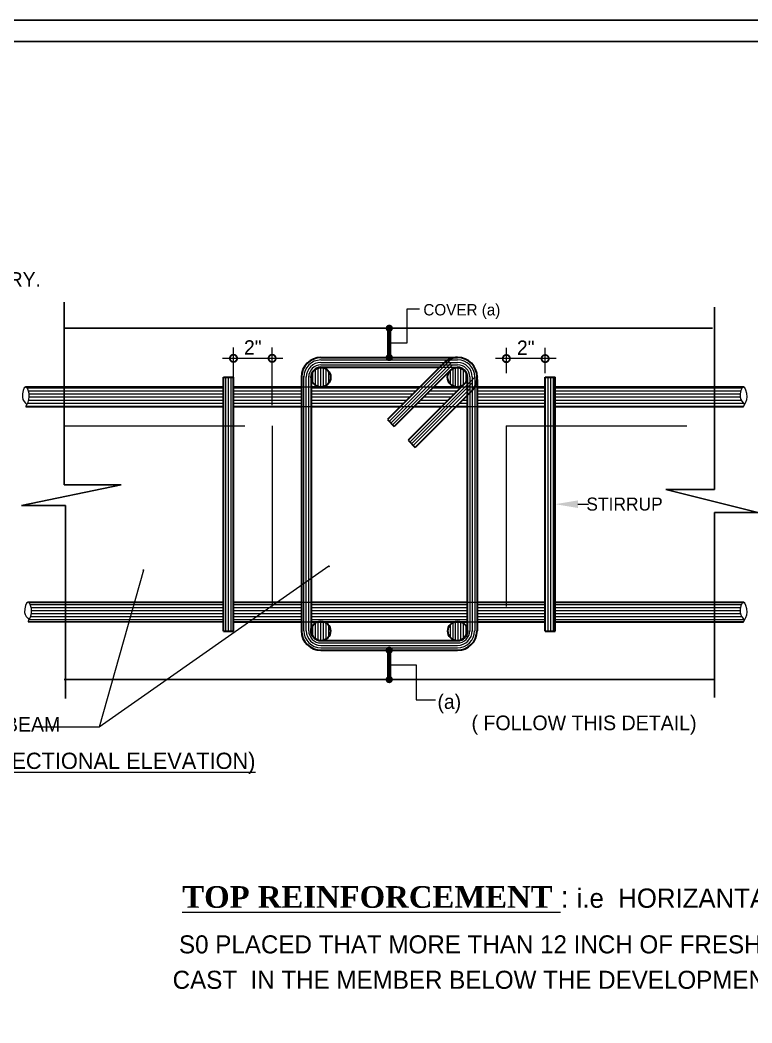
# Model space of a CAD drawing. Header units: inches. Extents: x -159432 to -126829, y -44881 to -40109.
# Drawn here: x -146446 to -146243.5, y -41992.5 to -41715.1 of the extents above; entities that cross this region are included whole.
import ezdxf

# ---------------------------------------------------------------- set-up
doc = ezdxf.new("R2010")
doc.units = ezdxf.units.IN
doc.header["$LTSCALE"] = 10
doc.header["$MEASUREMENT"] = 0
doc.header["$PDMODE"] = 34
doc.linetypes.add('DASHED', pattern=[0.75, 0.5, -0.25])
doc.layers.get('0').update_dxf_attribs({"color": 140, "lineweight": 25})
doc.layers.get('Defpoints').update_dxf_attribs({"lineweight": 25})
for name, color, linetype, lineweight in [('DASHED LIGHT', 7, 'DASHED', 15), ('DIM', 6, 'Continuous', 25), ('DIMENSION', 6, 'Continuous', 25), ('DOTS', 31, 'Continuous', 0), ('line', 134, 'Continuous', 30), ('LINTEL', 12, 'Continuous', 35)]:
    doc.layers.add(name, color=color, linetype=linetype, lineweight=lineweight)
doc.styles.add('Arial Narrow', font='ARIALN.TTF', dxfattribs={"height": 8})
doc.dimstyles.new('ARCHITECT', dxfattribs={"dimtxt": 7, "dimasz": 2, "dimexe": 6, "dimexo": 6, "dimgap": 2, "dimtad": 1, "dimdec": 1, "dimzin": 3, "dimdsep": 46, "dimlunit": 4, "dimtxsty": 'Standard', "dimblk1": 'DIM', "dimblk2": 'DIM', "dimsah": 1, "dimcen": 0.09375, "dimse1": 1, "dimse2": 1, "dimclrd": 6, "dimclre": 6, "dimclrt": 5, "dimadec": 0, "dimazin": 0, "dimtfac": 0.5, "dimtdec": 1, "dimtofl": 0, "dimtmove": 2, "dimatfit": 3, "dimldrblk": 'DIM', "dimfxl": 6, "dimfrac": 1, "dimtolj": 1, "dimtzin": 0, "dimarcsym": 0})
doc.dimstyles.new('ARCHITECT$0', dxfattribs={"dimscale": 0, "dimtxt": 8, "dimasz": 2, "dimexe": 0, "dimexo": 3, "dimgap": 2, "dimtad": 1, "dimdec": 0, "dimlfac": -1, "dimzin": 3, "dimdsep": 46, "dimlunit": 4, "dimtxsty": 'Standard', "dimblk": 'DIM', "dimcen": 0.125, "dimdle": 10.5, "dimclrd": 6, "dimclre": 6, "dimclrt": 2, "dimadec": 0, "dimazin": 0, "dimtfac": 1, "dimtdec": 0, "dimtofl": 0, "dimtmove": 2, "dimatfit": 3, "dimldrblk": 'DOT', "dimfxl": 1, "dimfrac": 2, "dimtolj": 2, "dimtzin": 3, "dimlwd": -1, "dimlwe": -1, "dimarcsym": 0})
doc.dimstyles.get("Standard").update_dxf_attribs({"dimtxt": 8, "dimasz": 2, "dimexe": 2, "dimexo": 3, "dimgap": 2, "dimtad": 1, "dimdec": 0, "dimzin": 0, "dimdsep": 46, "dimlunit": 3, "dimtxsty": 'Arial Narrow', "dimblk": 'DOT', "dimcen": 0.09, "dimclrd": 256, "dimclre": 256, "dimclrt": 256, "dimadec": 0, "dimazin": 0, "dimtfac": 1, "dimtdec": 0, "dimtix": 1, "dimtmove": 2, "dimatfit": 3, "dimldrblk": 'OPEN30', "dimfxl": 1, "dimtolj": 1, "dimtzin": 0, "dimlwd": -1, "dimlwe": -1, "dimarcsym": 0})
pattern_1 = [(0, (-146571.9113, -42603.1861), (0, 0.84375), [])]
pattern_2 = [(0, (-146534.3168, -42603.1861), (0, 0.84375), [])]
pattern_3 = [(90, (-146571.9113, -42603.1861), (-0.73125, 4e-17), [])]

# ---------------------------------------------------------------- blocks, each defined once
blk = doc.blocks.new('_Dot')
at = {"color": 0, "linetype": 'ByBlock', "lineweight": -2}
blk.add_line((-0.5, 0), (-1, 0), dxfattribs=at)
at = {"color": 0, "linetype": 'ByBlock', "const_width": 0.5}
blk.add_lwpolyline([(-0.25, 0, 1), (0.25, 0, 1)], format="xyb", close=True, dxfattribs=at)
blk = doc.blocks.new('_DotSmall')
at = {"color": 0, "linetype": 'ByBlock', "const_width": 0.5}
blk.add_lwpolyline([(-0.0625, 0, 1), (0.0625, 0, 1)], format="xyb", close=True, dxfattribs=at)
blk = doc.blocks.new('*D380')
at = {"layer": 'Defpoints', "color": 0, "ltscale": 6}
for p in [(-146311.45, -41808.72), (-146311.45, -41815.78), (-146300.71, -41815.78)]:
    blk.add_point(p, dxfattribs=at)
at = {"layer": 'DIMENSION', "ltscale": 6}
for p, q in [((-146311.45, -41812.78), (-146311.45, -41805.72)), ((-146300.71, -41812.78), (-146300.71, -41805.72)), ((-146297.71, -41808.72), (-146314.45, -41808.72))]:
    blk.add_line(p, q, dxfattribs=at)
at = {"layer": 'DIMENSION', "ltscale": 6, "xscale": 4, "yscale": 4, "zscale": 4, "rotation": 180}
blk.add_blockref('_DotSmall', (-146311.45, -41808.72), dxfattribs=at)
at = {"layer": 'DIMENSION', "ltscale": 6, "xscale": 4, "yscale": 4, "zscale": 4}
blk.add_blockref('_DotSmall', (-146300.71, -41808.72), dxfattribs=at)
at = {"layer": 'DIMENSION', "ltscale": 6, "insert": (-146306.08, -41805.72), "char_height": 4, "attachment_point": 5}
blk.add_mtext('\\A2;2"', dxfattribs=at)
blk = doc.blocks.new('DIM')
at = {"layer": 'DIM'}
for p, q in [((0, 5.08), (0, -5.08)), ((5.08, 0), (-5.08, 0))]:
    blk.add_line(p, q, dxfattribs=at)
at = {"layer": 'DIM', "const_width": 0.64}
blk.add_lwpolyline([(-0.32, 0, 1), (0.32, 0, 1)], format="xyb", close=True, dxfattribs=at)
blk = doc.blocks.new('DOT')
blk.add_line((-0.5, 0), (-1, 0))
at = {"const_width": 0.5}
blk.add_lwpolyline([(-0.25, 0, 1), (0.25, 0, 1)], format="xyb", close=True, dxfattribs=at)
blk = doc.blocks.new('*D381')
at = {"layer": 'Defpoints', "color": 0, "ltscale": 6}
for p in [(-146386.97, -41808.65), (-146386.97, -41824.18), (-146376.27, -41824.57)]:
    blk.add_point(p, dxfattribs=at)
at = {"layer": 'DIMENSION', "ltscale": 6}
for p, q in [((-146386.97, -41821.18), (-146386.97, -41805.65)), ((-146376.27, -41821.57), (-146376.27, -41805.65)), ((-146373.27, -41808.65), (-146389.97, -41808.65))]:
    blk.add_line(p, q, dxfattribs=at)
at = {"layer": 'DIMENSION', "ltscale": 6, "xscale": 4, "yscale": 4, "zscale": 4, "rotation": 180}
blk.add_blockref('_DotSmall', (-146386.97, -41808.65), dxfattribs=at)
at = {"layer": 'DIMENSION', "ltscale": 6, "xscale": 4, "yscale": 4, "zscale": 4}
blk.add_blockref('_DotSmall', (-146376.27, -41808.65), dxfattribs=at)
at = {"layer": 'DIMENSION', "ltscale": 6, "insert": (-146381.62, -41805.65), "char_height": 4, "attachment_point": 5}
blk.add_mtext('\\A2;2"', dxfattribs=at)

msp = doc.modelspace()

# ---------------------------------------------------------------- hatches: boundary and pattern name
at = {"layer": 'DOTS', "ltscale": 15}
h = msp.add_hatch(dxfattribs=at)
h.set_pattern_fill('LINE', color=256, scale=5.85, angle=90, style=0)
h.set_pattern_definition(pattern_3)
h.paths.add_polyline_path([(-146362.18929, -41816.53182, 0.351739288), (-146360.07298, -41813.89567, 0.943512779), (-146365.45476, -41813.58257, 0.023116228), (-146365.46629, -41813.83182), (-146365.46629, -41814.08556, 0.332084686), (-146363.35667, -41816.53182)])
h = msp.add_hatch(dxfattribs=at)
h.set_pattern_fill('LINE', color=256, scale=5.85, angle=90, style=0)
h.set_pattern_definition(pattern_3)
h.paths.add_polyline_path([(-146325.56595, -41816.53182), (-146324.4425, -41816.53182, 0.354079844), (-146322.30422, -41813.8909, 1), (-146327.70422, -41813.8909, 0.354079844)])
h = msp.add_hatch(dxfattribs=at)
h.set_pattern_fill('LINE', color=256, scale=5.85, angle=90, style=0)
h.set_pattern_definition(pattern_3)
h.paths.add_polyline_path([(-146386.98913, -41827.33182), (-146389.68913, -41827.33182), (-146389.68913, -41884.18053), (-146386.98913, -41884.18053)])
h.paths.add_polyline_path([(-146386.98913, -41813.83182), (-146389.68913, -41813.83182), (-146389.68913, -41827.33182), (-146386.98913, -41827.33182)])
h = msp.add_hatch(dxfattribs=at)
h.set_pattern_fill('LINE', color=256, scale=5.85, angle=90, style=0)
h.set_pattern_definition(pattern_3)
h.paths.add_polyline_path([(-146300.66629, -41884.18053), (-146297.96629, -41884.18053), (-146297.96629, -41827.33182), (-146300.66629, -41827.33182)])
h.paths.add_polyline_path([(-146300.66629, -41827.33182), (-146297.96629, -41827.33182), (-146297.96629, -41813.83182), (-146300.66629, -41813.83182)])
h = msp.add_hatch(dxfattribs=at)
h.set_pattern_fill('LINE', color=256, scale=6.75, style=0)
h.set_pattern_definition(pattern_2)
edge = h.paths.add_edge_path()
edge.add_line((-146433.84062, -41816.53182), (-146444.442, -41816.53182))
edge.add_spline(control_points=[(-146444.44201, -41816.53234), (-146444.43432, -41816.53287), (-146444.42664, -41816.53375), (-146444.41897, -41816.53497)], knot_values=[12.593230832, 12.593230832, 12.593230832, 12.593230832, 12.690339308, 12.690339308, 12.690339308, 12.690339308], degree=3, periodic=0)
edge.add_spline(control_points=[(-146444.39791, -41816.53917), (-146444.39026, -41816.54101), (-146444.38262, -41816.54319), (-146444.37499, -41816.54569)], knot_values=[12.407335786, 12.407335786, 12.407335786, 12.407335786, 12.504341813, 12.504341813, 12.504341813, 12.504341813], degree=3, periodic=0)
edge.add_spline(control_points=[(-146444.37499, -41816.54569), (-146444.36799, -41816.54799), (-146444.36101, -41816.55057), (-146444.35403, -41816.55341)], knot_values=[12.318353184, 12.318353184, 12.318353184, 12.318353184, 12.407335786, 12.407335786, 12.407335786, 12.407335786], degree=3, periodic=0)
edge.add_spline(control_points=[(-146444.33127, -41816.56368), (-146444.32431, -41816.56711), (-146444.31736, -41816.57082), (-146444.31043, -41816.57478)], knot_values=[12.132374792, 12.132374792, 12.132374792, 12.132374792, 12.221446983, 12.221446983, 12.221446983, 12.221446983], degree=3, periodic=0)
edge.add_spline(control_points=[(-146444.31043, -41816.57478), (-146444.30289, -41816.57909), (-146444.29537, -41816.58371), (-146444.28786, -41816.58863)], knot_values=[12.035563348, 12.035563348, 12.035563348, 12.035563348, 12.132374792, 12.132374792, 12.132374792, 12.132374792], degree=3, periodic=0)
edge.add_spline(control_points=[(-146444.28786, -41816.58863), (-146444.27753, -41816.59541), (-146444.26722, -41816.60277), (-146444.25695, -41816.61068)], knot_values=[11.902186138, 11.902186138, 11.902186138, 11.902186138, 12.035563348, 12.035563348, 12.035563348, 12.035563348], degree=3, periodic=0)
edge.add_spline(control_points=[(-146444.23455, -41816.62887), (-146444.22369, -41816.63814), (-146444.21286, -41816.64803), (-146444.20209, -41816.65852)], knot_values=[11.662984603, 11.662984603, 11.662984603, 11.662984603, 11.804947098, 11.804947098, 11.804947098, 11.804947098], degree=3, periodic=0)
edge.add_spline(control_points=[(-146444.20209, -41816.65852), (-146444.18832, -41816.67193), (-146444.17463, -41816.68631), (-146444.16104, -41816.70162)], knot_values=[11.48152478, 11.48152478, 11.48152478, 11.48152478, 11.662984603, 11.662984603, 11.662984603, 11.662984603], degree=3, periodic=0)
edge.add_spline(control_points=[(-146444.16104, -41816.70162), (-146444.14551, -41816.71911), (-146444.1301, -41816.73782), (-146444.11483, -41816.75768)], knot_values=[11.274217113, 11.274217113, 11.274217113, 11.274217113, 11.48152478, 11.48152478, 11.48152478, 11.48152478], degree=3, periodic=0)
edge.add_spline(control_points=[(-146444.11483, -41816.75768), (-146444.09618, -41816.78193), (-146444.07773, -41816.80789), (-146444.05952, -41816.83545)], knot_values=[11.021012608, 11.021012608, 11.021012608, 11.021012608, 11.274217113, 11.274217113, 11.274217113, 11.274217113], degree=3, periodic=0)
edge.add_spline(control_points=[(-146444.05952, -41816.83545), (-146444.03871, -41816.86694), (-146444.01821, -41816.90051), (-146443.99806, -41816.93598)], knot_values=[10.731765711, 10.731765711, 10.731765711, 10.731765711, 11.021012608, 11.021012608, 11.021012608, 11.021012608], degree=3, periodic=0)
edge.add_spline(control_points=[(-146443.99806, -41816.93598), (-146443.97319, -41816.97976), (-146443.94884, -41817.02644), (-146443.92511, -41817.0757)], knot_values=[10.374805451, 10.374805451, 10.374805451, 10.374805451, 10.731765711, 10.731765711, 10.731765711, 10.731765711], degree=3, periodic=0)
edge.add_spline(control_points=[(-146443.92511, -41817.0757), (-146443.89938, -41817.12911), (-146443.87437, -41817.18554), (-146443.85017, -41817.24458)], knot_values=[9.987730823, 9.987730823, 9.987730823, 9.987730823, 10.374805451, 10.374805451, 10.374805451, 10.374805451], degree=3, periodic=0)
edge.add_spline(control_points=[(-146443.85017, -41817.24458), (-146443.81682, -41817.32595), (-146443.78503, -41817.41225), (-146443.75507, -41817.5024)], knot_values=[9.454275876, 9.454275876, 9.454275876, 9.454275876, 9.987730823, 9.987730823, 9.987730823, 9.987730823], degree=3, periodic=0)
edge.add_spline(control_points=[(-146443.75507, -41817.5024), (-146443.72226, -41817.60109), (-146443.69165, -41817.70438), (-146443.66357, -41817.81082)], knot_values=[8.870231462, 8.870231462, 8.870231462, 8.870231462, 9.454275876, 9.454275876, 9.454275876, 9.454275876], degree=3, periodic=0)
edge.add_spline(control_points=[(-146443.66357, -41817.81082), (-146443.62923, -41817.94096), (-146443.5987, -41818.07582), (-146443.5726, -41818.21273)], knot_values=[8.156088591, 8.156088591, 8.156088591, 8.156088591, 8.870231462, 8.870231462, 8.870231462, 8.870231462], degree=3, periodic=0)
edge.add_spline(control_points=[(-146443.5726, -41818.21273), (-146443.54412, -41818.36211), (-146443.52093, -41818.51395), (-146443.50387, -41818.66478)], knot_values=[7.376839467, 7.376839467, 7.376839467, 7.376839467, 8.156088591, 8.156088591, 8.156088591, 8.156088591], degree=3, periodic=0)
edge.add_spline(control_points=[(-146443.50387, -41818.66478), (-146443.48832, -41818.80215), (-146443.47786, -41818.93869), (-146443.4731, -41819.07179)], knot_values=[6.667126921, 6.667126921, 6.667126921, 6.667126921, 7.376839467, 7.376839467, 7.376839467, 7.376839467], degree=3, periodic=0)
edge.add_spline(control_points=[(-146443.4731, -41819.07179), (-146443.47044, -41819.1463), (-146443.46917, -41819.25261), (-146443.47189, -41819.3557), (-146443.4731, -41819.38728)], knot_values=[6.091983961, 6.091983961, 6.091983961, 6.091983961, 6.489271369, 6.667126921, 6.667126921, 6.667126921, 6.667126921], degree=3, periodic=0)
edge.add_spline(control_points=[(-146443.4731, -41819.38728), (-146443.47751, -41819.50257), (-146443.48686, -41819.61388), (-146443.50061, -41819.72163)], knot_values=[5.442725996, 5.442725996, 5.442725996, 5.442725996, 6.091983961, 6.091983961, 6.091983961, 6.091983961], degree=3, periodic=0)
edge.add_spline(control_points=[(-146443.50061, -41819.72163), (-146443.5102, -41819.79673), (-146443.52192, -41819.87011), (-146443.53561, -41819.94191)], knot_values=[4.990183622, 4.990183622, 4.990183622, 4.990183622, 5.442725996, 5.442725996, 5.442725996, 5.442725996], degree=3, periodic=0)
edge.add_spline(control_points=[(-146443.53561, -41819.94191), (-146443.55264, -41820.03123), (-146443.5727, -41820.1181), (-146443.59546, -41820.2028)], knot_values=[4.427143051, 4.427143051, 4.427143051, 4.427143051, 4.990183622, 4.990183622, 4.990183622, 4.990183622], degree=3, periodic=0)
edge.add_spline(control_points=[(-146443.59546, -41820.2028), (-146443.62486, -41820.3122), (-146443.65875, -41820.41796), (-146443.69639, -41820.5207)], knot_values=[3.69993528, 3.69993528, 3.69993528, 3.69993528, 4.427143051, 4.427143051, 4.427143051, 4.427143051], degree=3, periodic=0)
edge.add_spline(control_points=[(-146443.69639, -41820.5207), (-146443.73478, -41820.62546), (-146443.77708, -41820.72706), (-146443.82249, -41820.82615)], knot_values=[2.95839446, 2.95839446, 2.95839446, 2.95839446, 3.69993528, 3.69993528, 3.69993528, 3.69993528], degree=3, periodic=0)
edge.add_spline(control_points=[(-146443.82249, -41820.82615), (-146443.86825, -41820.92598), (-146443.91718, -41821.02325), (-146443.96848, -41821.1186)], knot_values=[2.211302939, 2.211302939, 2.211302939, 2.211302939, 2.95839446, 2.95839446, 2.95839446, 2.95839446], degree=3, periodic=0)
edge.add_spline(control_points=[(-146443.96848, -41821.1186), (-146444.01518, -41821.20543), (-146444.06386, -41821.29067), (-146444.11389, -41821.37481)], knot_values=[1.531043814, 1.531043814, 1.531043814, 1.531043814, 2.211302939, 2.211302939, 2.211302939, 2.211302939], degree=3, periodic=0)
edge.add_spline(control_points=[(-146444.11389, -41821.37481), (-146444.12534, -41821.39408), (-146444.13687, -41821.41329), (-146444.14846, -41821.43245)], knot_values=[1.37528355, 1.37528355, 1.37528355, 1.37528355, 1.531043814, 1.531043814, 1.531043814, 1.531043814], degree=3, periodic=0)
edge.add_spline(control_points=[(-146444.11929, -41821.46123), (-146444.12901, -41821.45164), (-146444.13874, -41821.44204), (-146444.14846, -41821.43245)], knot_values=[24.790179383, 24.790179383, 24.790179383, 24.790179383, 24.881030799, 24.881030799, 24.881030799, 24.881030799], degree=3, periodic=0)
edge.add_spline(control_points=[(-146444.37824, -41821.20299), (-146444.30251, -41821.28015), (-146444.22555, -41821.35635), (-146444.14846, -41821.43245)], knot_values=[24.069719696, 24.069719696, 24.069719696, 24.069719696, 24.790168824, 24.790168824, 24.790168824, 24.790168824], degree=3, periodic=0)
edge.add_spline(control_points=[(-146444.14846, -41821.43245), (-146444.19622, -41821.51138), (-146444.24507, -41821.58943), (-146444.2945, -41821.66702)], knot_values=[0.733506144, 0.733506144, 0.733506144, 0.733506144, 1.37528355, 1.37528355, 1.37528355, 1.37528355], degree=3, periodic=0)
edge.add_spline(control_points=[(-146444.2945, -41821.66702), (-146444.35099, -41821.7557), (-146444.40824, -41821.84376), (-146444.46549, -41821.93182)], knot_values=[0, 0, 0, 0, 0.733506144, 0.733506144, 0.733506144, 0.733506144], degree=3, periodic=0)
edge.add_line((-146444.46549, -41821.93182), (-146433.84062, -41821.93182))
edge.add_line((-146433.84062, -41821.93182), (-146433.84062, -41816.53182))
h = msp.add_hatch(dxfattribs=at)
h.set_pattern_fill('LINE', color=256, scale=6.75, style=0)
h.set_pattern_definition(pattern_1)
h.paths.add_polyline_path([(-146389.68913, -41821.93182), (-146389.68913, -41816.53182), (-146433.84062, -41816.53182), (-146433.84062, -41821.93182)])
h = msp.add_hatch(dxfattribs=at)
h.set_pattern_fill('LINE', color=256, scale=6.75, style=0)
h.set_pattern_definition(pattern_1)
h.paths.add_polyline_path([(-146368.16629, -41821.93182), (-146368.16629, -41816.53182), (-146386.98913, -41816.53182), (-146386.98913, -41821.93182)])
h = msp.add_hatch(dxfattribs=at)
h.set_pattern_fill('LINE', color=256, scale=6.75, style=0)
h.set_pattern_definition(pattern_1)
h.paths.add_polyline_path([(-146340.6969, -41821.93182), (-146335.2969, -41816.53182), (-146362.18929, -41816.53182, -0.109384408), (-146363.35667, -41816.53182), (-146365.46629, -41816.53182), (-146365.46629, -41821.93182)])
h = msp.add_hatch(dxfattribs=at)
h.set_pattern_fill('LINE', color=256, scale=6.75, style=0)
h.set_pattern_definition(pattern_1)
h.paths.add_polyline_path([(-146323.87072, -41816.53182), (-146324.4425, -41816.53182, -0.105173822), (-146325.56595, -41816.53182), (-146331.47852, -41816.53182), (-146336.87852, -41821.93182), (-146329.27117, -41821.93182)])
h = msp.add_hatch(dxfattribs=at)
h.set_pattern_fill('LINE', color=256, scale=6.75, style=0)
h.set_pattern_definition(pattern_1)
h.paths.add_polyline_path([(-146300.66629, -41821.93182), (-146300.66629, -41816.53182), (-146319.56629, -41816.53182), (-146319.56629, -41821.93182)])
h = msp.add_hatch(dxfattribs=at)
h.set_pattern_fill('LINE', color=256, scale=6.75, style=0)
h.set_pattern_definition(pattern_1)
h.paths.add_polyline_path([(-146297.96629, -41821.93182), (-146253.84838, -41821.93182), (-146253.84838, -41816.53182), (-146297.96629, -41816.53182)])
h = msp.add_hatch(dxfattribs=at)
h.set_pattern_fill('LINE', color=256, scale=6.75, style=0)
h.set_pattern_definition(pattern_1)
h.paths.add_polyline_path([(-146322.26629, -41818.85791), (-146325.34021, -41821.93182), (-146322.26629, -41821.93182)])
h = msp.add_hatch(dxfattribs=at)
h.set_pattern_fill('LINE', color=256, scale=6.75, style=0)
h.set_pattern_definition(pattern_2)
edge = h.paths.add_edge_path()
edge.add_line((-146433.48192, -41876.11639), (-146443.69195, -41876.11639))
edge.add_spline(control_points=[(-146443.69239, -41876.11639), (-146443.687, -41876.11914), (-146443.68162, -41876.12205), (-146443.67625, -41876.12512)], knot_values=[12.133374381, 12.133374381, 12.133374381, 12.133374381, 12.202374821, 12.202374821, 12.202374821, 12.202374821], degree=3, periodic=0)
edge.add_spline(control_points=[(-146443.67625, -41876.12512), (-146443.66871, -41876.12942), (-146443.66119, -41876.13404), (-146443.65369, -41876.13895)], knot_values=[12.036579151, 12.036579151, 12.036579151, 12.036579151, 12.133374381, 12.133374381, 12.133374381, 12.133374381], degree=3, periodic=0)
edge.add_spline(control_points=[(-146443.65369, -41876.13895), (-146443.64703, -41876.14331), (-146443.64038, -41876.14792), (-146443.63374, -41876.15276)], knot_values=[11.950603766, 11.950603766, 11.950603766, 11.950603766, 12.036579151, 12.036579151, 12.036579151, 12.036579151], degree=3, periodic=0)
edge.add_spline(control_points=[(-146443.63374, -41876.15276), (-146443.62654, -41876.158), (-146443.61936, -41876.16352), (-146443.6122, -41876.16932)], knot_values=[11.85736648, 11.85736648, 11.85736648, 11.85736648, 11.950603766, 11.950603766, 11.950603766, 11.950603766], degree=3, periodic=0)
edge.add_spline(control_points=[(-146443.6122, -41876.16932), (-146443.60224, -41876.17738), (-146443.59231, -41876.18596), (-146443.58242, -41876.19505)], knot_values=[11.727576908, 11.727576908, 11.727576908, 11.727576908, 11.85736648, 11.85736648, 11.85736648, 11.85736648], degree=3, periodic=0)
edge.add_spline(control_points=[(-146443.58242, -41876.19505), (-146443.57136, -41876.20521), (-146443.56035, -41876.21601), (-146443.5494, -41876.22742)], knot_values=[11.582459381, 11.582459381, 11.582459381, 11.582459381, 11.727576908, 11.727576908, 11.727576908, 11.727576908], degree=3, periodic=0)
edge.add_spline(control_points=[(-146443.5494, -41876.22742), (-146443.53659, -41876.24076), (-146443.52386, -41876.25493), (-146443.51121, -41876.26991)], knot_values=[11.412728169, 11.412728169, 11.412728169, 11.412728169, 11.582459381, 11.582459381, 11.582459381, 11.582459381], degree=3, periodic=0)
edge.add_spline(control_points=[(-146443.51121, -41876.26991), (-146443.49679, -41876.28698), (-146443.48247, -41876.3051), (-146443.46829, -41876.3242)], knot_values=[11.219188632, 11.219188632, 11.219188632, 11.219188632, 11.412728169, 11.412728169, 11.412728169, 11.412728169], degree=3, periodic=0)
edge.add_spline(control_points=[(-146443.46829, -41876.3242), (-146443.45581, -41876.34099), (-146443.44344, -41876.35855), (-146443.43116, -41876.37683)], knot_values=[11.049045656, 11.049045656, 11.049045656, 11.049045656, 11.219188632, 11.219188632, 11.219188632, 11.219188632], degree=3, periodic=0)
edge.add_spline(control_points=[(-146443.43116, -41876.37683), (-146443.39183, -41876.43543), (-146443.35356, -41876.50149), (-146443.31665, -41876.57383)], knot_values=[10.50371549, 10.50371549, 10.50371549, 10.50371549, 11.049045656, 11.049045656, 11.049045656, 11.049045656], degree=3, periodic=0)
edge.add_spline(control_points=[(-146443.31665, -41876.57383), (-146443.29401, -41876.6182), (-146443.27189, -41876.66492), (-146443.25034, -41876.71374)], knot_values=[10.169283482, 10.169283482, 10.169283482, 10.169283482, 10.50371549, 10.50371549, 10.50371549, 10.50371549], degree=3, periodic=0)
edge.add_spline(control_points=[(-146443.25034, -41876.71374), (-146443.22504, -41876.77106), (-146443.20053, -41876.83126), (-146443.17692, -41876.89389)], knot_values=[9.776641773, 9.776641773, 9.776641773, 9.776641773, 10.169283482, 10.169283482, 10.169283482, 10.169283482], degree=3, periodic=0)
edge.add_spline(control_points=[(-146443.17692, -41876.89389), (-146443.15009, -41876.96509), (-146443.12443, -41877.03943), (-146443.10008, -41877.11628)], knot_values=[9.330386606, 9.330386606, 9.330386606, 9.330386606, 9.776641773, 9.776641773, 9.776641773, 9.776641773], degree=3, periodic=0)
edge.add_spline(control_points=[(-146443.10008, -41877.11628), (-146443.06492, -41877.22727), (-146443.03252, -41877.34348), (-146443.00334, -41877.46297)], knot_values=[8.685889459, 8.685889459, 8.685889459, 8.685889459, 9.330386606, 9.330386606, 9.330386606, 9.330386606], degree=3, periodic=0)
edge.add_spline(control_points=[(-146443.00334, -41877.46297), (-146442.97248, -41877.58933), (-146442.94524, -41877.71935), (-146442.92216, -41877.85073)], knot_values=[8.004324114, 8.004324114, 8.004324114, 8.004324114, 8.685889459, 8.685889459, 8.685889459, 8.685889459], degree=3, periodic=0)
edge.add_spline(control_points=[(-146442.92216, -41877.85073), (-146442.89593, -41878.00004), (-146442.87509, -41878.1511), (-146442.86045, -41878.30053)], knot_values=[7.229750383, 7.229750383, 7.229750383, 7.229750383, 8.004324114, 8.004324114, 8.004324114, 8.004324114], degree=3, periodic=0)
edge.add_spline(control_points=[(-146442.86045, -41878.30053), (-146442.84757, -41878.43201), (-146442.8395, -41878.56222), (-146442.83678, -41878.68886)], knot_values=[6.548225836, 6.548225836, 6.548225836, 6.548225836, 7.229750383, 7.229750383, 7.229750383, 7.229750383], degree=3, periodic=0)
edge.add_spline(control_points=[(-146442.83678, -41878.68886), (-146442.83567, -41878.74059), (-146442.83523, -41878.84626), (-146442.83877, -41878.94872), (-146442.84161, -41879.00078)], knot_values=[5.972912857, 5.972912857, 5.972912857, 5.972912857, 6.25129918, 6.548225836, 6.548225836, 6.548225836, 6.548225836], degree=3, periodic=0)
edge.add_spline(control_points=[(-146442.84161, -41879.00078), (-146442.84668, -41879.09375), (-146442.85497, -41879.18411), (-146442.8662, -41879.2721)], knot_values=[5.442721497, 5.442721497, 5.442721497, 5.442721497, 5.972912857, 5.972912857, 5.972912857, 5.972912857], degree=3, periodic=0)
edge.add_spline(control_points=[(-146442.8662, -41879.2721), (-146442.87753, -41879.36087), (-146442.89185, -41879.44723), (-146442.90886, -41879.53142)], knot_values=[4.90783468, 4.90783468, 4.90783468, 4.90783468, 5.442721497, 5.442721497, 5.442721497, 5.442721497], degree=3, periodic=0)
edge.add_spline(control_points=[(-146442.90886, -41879.53142), (-146442.92699, -41879.62112), (-146442.94819, -41879.70836), (-146442.97208, -41879.79342)], knot_values=[4.337831718, 4.337831718, 4.337831718, 4.337831718, 4.90783468, 4.90783468, 4.90783468, 4.90783468], degree=3, periodic=0)
edge.add_spline(control_points=[(-146442.97208, -41879.79342), (-146443.00085, -41879.89578), (-146443.03353, -41879.99498), (-146443.0695, -41880.09152)], knot_values=[3.651827952, 3.651827952, 3.651827952, 3.651827952, 4.337831718, 4.337831718, 4.337831718, 4.337831718], degree=3, periodic=0)
edge.add_spline(control_points=[(-146443.0695, -41880.09152), (-146443.10881, -41880.19698), (-146443.15205, -41880.29927), (-146443.19842, -41880.39902)], knot_values=[2.902407229, 2.902407229, 2.902407229, 2.902407229, 3.651827952, 3.651827952, 3.651827952, 3.651827952], degree=3, periodic=0)
edge.add_spline(control_points=[(-146443.19842, -41880.39902), (-146443.24218, -41880.49315), (-146443.28872, -41880.58503), (-146443.33737, -41880.67521)], knot_values=[2.195280051, 2.195280051, 2.195280051, 2.195280051, 2.902407229, 2.902407229, 2.902407229, 2.902407229], degree=3, periodic=0)
edge.add_spline(control_points=[(-146443.33737, -41880.67521), (-146443.38449, -41880.76255), (-146443.43358, -41880.84829), (-146443.48403, -41880.93293)], knot_values=[1.510425317, 1.510425317, 1.510425317, 1.510425317, 2.195280051, 2.195280051, 2.195280051, 2.195280051], degree=3, periodic=0)
edge.add_spline(control_points=[(-146443.48403, -41880.93293), (-146443.49399, -41880.94964), (-146443.504, -41880.9663), (-146443.51405, -41880.98292)], knot_values=[1.37528355, 1.37528355, 1.37528355, 1.37528355, 1.510425317, 1.510425317, 1.510425317, 1.510425317], degree=3, periodic=0)
edge.add_spline(control_points=[(-146443.48488, -41881.01171), (-146443.4946, -41881.00211), (-146443.50433, -41880.99252), (-146443.51405, -41880.98292)], knot_values=[24.790186345, 24.790186345, 24.790186345, 24.790186345, 24.881030799, 24.881030799, 24.881030799, 24.881030799], degree=3, periodic=0)
edge.add_spline(control_points=[(-146443.74927, -41880.74792), (-146443.67178, -41880.82697), (-146443.59299, -41880.905), (-146443.51405, -41880.98292)], knot_values=[24.052456826, 24.052456826, 24.052456826, 24.052456826, 24.790168824, 24.790168824, 24.790168824, 24.790168824], degree=3, periodic=0)
edge.add_spline(control_points=[(-146443.51405, -41880.98292), (-146443.51405, -41880.98292), (-146443.51405, -41880.98292), (-146443.51405, -41880.98292)], knot_values=[24.790168824, 24.790168824, 24.790168824, 24.790168824, 24.790186345, 24.790186345, 24.790186345, 24.790186345], degree=3, periodic=0)
edge.add_spline(control_points=[(-146443.51405, -41880.98292), (-146443.56181, -41881.06185), (-146443.61066, -41881.1399), (-146443.66009, -41881.21749)], knot_values=[0.733506144, 0.733506144, 0.733506144, 0.733506144, 1.37528355, 1.37528355, 1.37528355, 1.37528355], degree=3, periodic=0)
edge.add_spline(control_points=[(-146443.66009, -41881.21749), (-146443.71658, -41881.30617), (-146443.77383, -41881.39423), (-146443.83108, -41881.4823)], knot_values=[0, 0, 0, 0, 0.733506144, 0.733506144, 0.733506144, 0.733506144], degree=3, periodic=0)
edge.add_line((-146443.83108, -41881.4823), (-146433.48192, -41881.48614))
edge.add_line((-146433.48192, -41881.48614), (-146433.48192, -41876.11639))
h = msp.add_hatch(dxfattribs=at)
h.set_pattern_fill('LINE', color=256, scale=6.75, style=0)
h.set_pattern_definition(pattern_1)
h.paths.add_polyline_path([(-146389.68913, -41881.51639), (-146389.68913, -41876.11639), (-146433.48192, -41876.11639), (-146433.48192, -41881.48881)])
h = msp.add_hatch(dxfattribs=at)
h.set_pattern_fill('LINE', color=256, scale=6.75, style=0)
h.set_pattern_definition(pattern_1)
h.paths.add_polyline_path([(-146386.98913, -41876.11639), (-146386.98913, -41881.51639), (-146376.26629, -41881.51639), (-146376.26629, -41876.11639)])
h = msp.add_hatch(dxfattribs=at)
h.set_pattern_fill('LINE', color=256, scale=6.75, style=0)
h.set_pattern_definition(pattern_1)
h.paths.add_polyline_path([(-146376.26629, -41876.11639), (-146376.26629, -41881.51639), (-146368.16629, -41881.51639), (-146368.16629, -41876.11639)])
h = msp.add_hatch(dxfattribs=at)
h.set_pattern_fill('LINE', color=256, scale=6.75, style=0)
h.set_pattern_definition(pattern_1)
h.paths.add_polyline_path([(-146325.73132, -41881.51639, -0.148514651), (-146324.16197, -41881.51639), (-146322.26629, -41881.51639), (-146322.26629, -41876.11639), (-146365.46629, -41876.11639), (-146365.46629, -41881.51639), (-146363.63069, -41881.51639, -0.155567076), (-146361.99026, -41881.51639)])
h = msp.add_hatch(dxfattribs=at)
h.set_pattern_fill('LINE', color=256, scale=6.75, style=0)
h.set_pattern_definition(pattern_1)
h.paths.add_polyline_path([(-146319.56629, -41876.11639), (-146319.56629, -41881.51639), (-146311.46629, -41881.51639), (-146311.46629, -41876.11639)])
h = msp.add_hatch(dxfattribs=at)
h.set_pattern_fill('LINE', color=256, scale=6.75, style=0)
h.set_pattern_definition(pattern_1)
h.paths.add_polyline_path([(-146311.46629, -41876.11639), (-146311.46629, -41881.51639), (-146300.66629, -41881.51639), (-146300.66629, -41876.11639)])
h = msp.add_hatch(dxfattribs=at)
h.set_pattern_fill('LINE', color=256, scale=6.75, style=0)
h.set_pattern_definition(pattern_1)
h.paths.add_polyline_path([(-146253.84838, -41876.14517), (-146297.96629, -41876.11639), (-146297.96629, -41881.51639), (-146253.84838, -41881.51639)])
h = msp.add_hatch(dxfattribs=at)
h.set_pattern_fill('LINE', color=256, scale=6.75, style=0)
h.set_pattern_definition([(0, (-146616.0739, -42603.1861), (0, 0.84375), [])])
edge = h.paths.add_edge_path()
edge.add_spline(control_points=[(-146245.83158, -41881.51639), (-146245.72424, -41881.35128), (-146245.6169, -41881.18616), (-146245.51455, -41881.01701)], knot_values=[0, 0, 0, 0, 1.37528355, 1.37528355, 1.37528355, 1.37528355], degree=3, periodic=0)
edge.add_spline(control_points=[(-146245.51455, -41881.01701), (-146246.08608, -41880.45285), (-146247.29733, -41879.22877), (-146246.44321, -41876.39513), (-146245.95795, -41876.15032)], knot_values=[13.319894643, 13.319894643, 13.319894643, 13.319894643, 18.661157469, 24.790168824, 24.790168824, 24.790168824, 24.790168824], degree=3, periodic=0)
edge.add_line((-146245.95795, -41876.15032), (-146253.84838, -41876.14517))
edge.add_line((-146253.84838, -41876.14517), (-146253.84838, -41881.51639))
edge.add_line((-146253.84838, -41881.51639), (-146245.83158, -41881.51639))
h = msp.add_hatch(dxfattribs=at)
h.set_pattern_fill('LINE', color=256, scale=5.85, angle=90, style=0)
h.set_pattern_definition(pattern_3)
h.paths.add_polyline_path([(-146362.76629, -41886.73182), (-146362.25876, -41886.73182, 0.355145867), (-146360.11048, -41884.08879, 0.326440323), (-146361.99026, -41881.51639), (-146363.63069, -41881.51639, 0.277022522), (-146365.46629, -41883.60235), (-146365.46629, -41884.03182, 0.414213562)])
h = msp.add_hatch(dxfattribs=at)
h.set_pattern_fill('LINE', color=256, scale=5.85, angle=90, style=0)
h.set_pattern_definition(pattern_3)
h.paths.add_polyline_path([(-146324.96629, -41886.73182, 0.414213562), (-146322.26629, -41884.03182), (-146322.26629, -41883.77472, 0.29710898), (-146324.16197, -41881.51639), (-146325.73132, -41881.51639, 0.330258435), (-146327.64665, -41884.09986, 0.34975741), (-146325.54893, -41886.73182)])

# ---------------------------------------------------------------- linework, layer by layer
at = {"layer": 'DASHED LIGHT', "ltscale": 10}
for p, q in [((-146329.8969, -41811.13182), (-146324.96629, -41811.13182)), ((-146335.2969, -41816.53182), (-146331.47852, -41816.53182)), ((-146340.6969, -41821.93182), (-146336.87852, -41821.93182)), ((-146329.27117, -41821.93182), (-146325.34021, -41821.93182)), ((-146433.78183, -41827.33182), (-146376.26629, -41827.33182)), ((-146376.26629, -41827.33182), (-146376.26629, -41897.53182)), ((-146311.46629, -41827.33182), (-146254.35843, -41827.33182)), ((-146311.46629, -41827.33182), (-146311.46629, -41897.53182))]:
    msp.add_line(p, q, dxfattribs=at)
at = {"layer": 'DASHED LIGHT', "ltscale": 7}
for p, q in [((-146368.16629, -41816.53182), (-146365.46629, -41816.53182)), ((-146323.87072, -41816.53182), (-146322.26629, -41816.53182)), ((-146322.26629, -41816.53182), (-146319.56629, -41816.53182)), ((-146368.16629, -41821.93182), (-146365.46629, -41821.93182)), ((-146322.26629, -41821.93182), (-146319.56629, -41821.93182)), ((-146368.16629, -41876.11639), (-146365.46629, -41876.11639)), ((-146322.26629, -41876.11639), (-146319.56629, -41876.11639)), ((-146368.16629, -41881.51639), (-146365.46629, -41881.51639)), ((-146322.26629, -41881.51639), (-146319.56629, -41881.51639))]:
    msp.add_line(p, q, dxfattribs=at)
at = {"layer": 'DIMENSION', "ltscale": 15}
for p, q in [((-146338.87465, -41794.94872), (-146335.47465, -41794.94872)), ((-146338.87465, -41804.38182), (-146338.87465, -41794.94872)), ((-146343.84956, -41804.38182), (-146338.87465, -41804.38182)), ((-146343.86629, -41893.48182), (-146336.38261, -41893.48182)), ((-146336.38261, -41893.48182), (-146336.38261, -41903.13801)), ((-146336.38261, -41903.13801), (-146331.05678, -41903.13801))]:
    msp.add_line(p, q, dxfattribs=at)
msp.add_lwpolyline([(-146291.66629, -41849.00618), (-146288.75676, -41849.00618)], dxfattribs=at)
msp.add_solid([(-146291.66629, -41850.05618), (-146297.96629, -41849.00618), (-146291.66629, -41847.95618)], dxfattribs=at)
at = {"layer": 'DOTS', "ltscale": 15}
for p, q in [((-146362.76629, -41809.10682), (-146324.93282, -41809.10682)), ((-146326.9173, -41809.10682), (-146343.90229, -41826.09182)), ((-146362.76629, -41809.78182), (-146324.93282, -41809.78182)), ((-146362.76629, -41810.45682), (-146324.93282, -41810.45682)), ((-146326.63771, -41809.78182), (-146343.425, -41826.56911)), ((-146326.35811, -41810.45682), (-146342.9477, -41827.04641)), ((-146367.49129, -41884.03182), (-146367.49129, -41813.58257)), ((-146366.81629, -41884.03182), (-146366.81629, -41813.76321)), ((-146366.14129, -41884.03182), (-146366.14129, -41813.59252)), ((-146320.20792, -41813.82367), (-146338.18984, -41831.80431)), ((-146321.55789, -41813.81084), (-146321.55789, -41821.93182)), ((-146320.8829, -41813.80664), (-146320.8829, -41821.93396)), ((-146320.20792, -41813.80245), (-146320.20792, -41821.93182)), ((-146320.8829, -41815.45325), (-146337.71256, -41832.28163)), ((-146321.55789, -41817.08283), (-146337.23528, -41832.75895)), ((-146253.84838, -41816.81113), (-146246.21368, -41816.81113)), ((-146253.84838, -41817.65488), (-146246.58971, -41817.65488)), ((-146253.84838, -41818.49863), (-146246.76085, -41818.49863)), ((-146253.84838, -41819.34238), (-146246.77068, -41819.34238)), ((-146253.84838, -41820.18613), (-146246.52219, -41820.18613)), ((-146321.55789, -41821.93182), (-146321.55789, -41884.14133)), ((-146320.8829, -41821.93396), (-146320.91629, -41884.14133)), ((-146320.20792, -41821.93182), (-146320.20792, -41884.14133)), ((-146253.84838, -41821.02988), (-146245.91605, -41821.02988)), ((-146362.76629, -41887.40682), (-146324.96629, -41887.40682)), ((-146362.76629, -41888.08182), (-146324.92513, -41888.08182)), ((-146362.76629, -41888.75682), (-146324.92513, -41888.75682))]:
    msp.add_line(p, q, dxfattribs=at)
for centre, radius, start, end in [((-146362.76629, -41813.83182), 4.725, 90, 180), ((-146324.93282, -41813.83182), 4.725, 0.3562351, 90), ((-146362.76629, -41813.83182), 4.05, 90, 180), ((-146362.76629, -41813.83182), 3.375, 90, 180), ((-146324.93282, -41813.83182), 4.05, 0.3562351, 90), ((-146324.93282, -41813.83182), 3.375, 0.3562351, 90), ((-146362.76629, -41884.03182), 4.725, 180, 270), ((-146362.76629, -41884.03182), 4.05, 180, 270), ((-146362.76629, -41884.03182), 3.375, 180, 270), ((-146324.96629, -41884.03182), 4.725, 270, 0), ((-146324.96629, -41884.03182), 4.05, 270, 0), ((-146324.96629, -41884.03182), 3.375, 270, 0)]:
    msp.add_arc(centre, radius, start, end, dxfattribs=at)
for points in [[(-146444.46549, -41821.93182), (-146443.47059, -41819.29163), (-146444.46549, -41816.53182), (-146445.4002, -41819.37925), (-146444.11929, -41821.46123)], [(-146245.83158, -41821.93182), (-146244.83668, -41819.29163), (-146245.83158, -41816.53182), (-146246.76629, -41819.37925), (-146245.51947, -41821.44056)], [(-146443.83108, -41881.4823), (-146442.83618, -41878.8421), (-146443.83108, -41876.0823), (-146444.76579, -41878.92973), (-146443.48488, -41881.01171)], [(-146245.83158, -41881.51639), (-146244.83668, -41878.8762), (-146245.83158, -41876.11639), (-146246.76629, -41878.96382), (-146245.48538, -41881.0458)]]:
    msp.add_spline(points, degree=3, dxfattribs=at)
at = {"layer": 'line', "ltscale": 15}
for p, q in [((-146433.84062, -41793.11127), (-146433.84062, -41843.63653)), ((-146253.84838, -41794.53098), (-146253.84838, -41844.95512)), ((-146433.78183, -41800.33182), (-146254.35843, -41800.33182)), ((-146418.05805, -41843.63653), (-146445.67754, -41849.36989)), ((-146433.84062, -41843.63653), (-146418.05805, -41843.63653)), ((-146267.30831, -41844.95512), (-146241.884, -41851.30483)), ((-146253.84838, -41844.95512), (-146267.30831, -41844.95512)), ((-146445.67754, -41849.36989), (-146433.48192, -41849.36989)), ((-146433.48192, -41849.36989), (-146433.48192, -41902.76183)), ((-146253.84838, -41851.30483), (-146253.84838, -41902.47599)), ((-146241.884, -41851.30483), (-146253.84838, -41851.30483)), ((-146433.78183, -41897.53182), (-146253.84838, -41897.53182))]:
    msp.add_line(p, q, dxfattribs=at)
at = {"layer": 'line'}
msp.add_lwpolyline([(-146908.44475, -42613.58871), (-145557.4824, -42613.58871), (-145557.4824, -41715.05143), (-146908.44475, -41715.05143)], close=True, dxfattribs=at)
msp.add_lwpolyline([(-145644.38448, -41720.95837), (-146902.53781, -41720.95837), (-146902.53781, -42607.68177), (-145644.38448, -42607.68177)], dxfattribs=at)
at = {"layer": 'LINTEL', "ltscale": 15}
for p, q in [((-146362.76629, -41808.43182), (-146324.93282, -41808.43182)), ((-146324.96014, -41808.43182), (-146324.93282, -41808.43182)), ((-146362.76629, -41811.13182), (-146329.8969, -41811.13182)), ((-146328.77852, -41810.01345), (-146344.37959, -41825.61452)), ((-146326.77661, -41811.82991), (-146342.4704, -41827.52371)), ((-146389.68913, -41884.18053), (-146389.68913, -41813.83182)), ((-146389.68913, -41813.83182), (-146386.98913, -41813.83182)), ((-146386.98913, -41884.18053), (-146386.98913, -41813.83182)), ((-146368.16629, -41813.83182), (-146368.16629, -41884.03182)), ((-146365.46629, -41813.83182), (-146365.46629, -41884.03182)), ((-146322.26629, -41813.83182), (-146322.26629, -41884.03182)), ((-146319.56629, -41814.49072), (-146319.56629, -41884.03182)), ((-146319.53293, -41813.79825), (-146319.53258, -41813.85377)), ((-146300.66629, -41884.18053), (-146300.66629, -41813.83182)), ((-146300.66629, -41813.83182), (-146297.96629, -41813.83182)), ((-146297.96629, -41884.18053), (-146297.96629, -41813.83182)), ((-146444.46549, -41816.53182), (-146389.68913, -41816.53182)), ((-146386.98913, -41816.53182), (-146368.16629, -41816.53182)), ((-146365.46629, -41816.53182), (-146335.2969, -41816.53182)), ((-146323.25382, -41815.91498), (-146338.66712, -41831.327)), ((-146331.47852, -41816.53182), (-146323.87072, -41816.53182)), ((-146319.56629, -41816.53182), (-146300.66629, -41816.53182)), ((-146297.96629, -41816.53182), (-146245.83158, -41816.53182)), ((-146321.1141, -41817.70572), (-146336.70125, -41833.29286)), ((-146444.46549, -41821.93182), (-146389.68913, -41821.93182)), ((-146386.98913, -41821.93182), (-146368.16629, -41821.93182)), ((-146365.46629, -41821.93182), (-146340.6969, -41821.93182)), ((-146336.87852, -41821.93182), (-146329.27117, -41821.93182)), ((-146325.34021, -41821.93182), (-146322.26629, -41821.93182)), ((-146319.56629, -41821.93182), (-146300.66629, -41821.93182)), ((-146297.96629, -41821.93182), (-146245.83158, -41821.93182)), ((-146344.37959, -41825.61452), (-146342.4704, -41827.52371)), ((-146338.66712, -41831.327), (-146336.70125, -41833.29286)), ((-146443.69239, -41876.11639), (-146389.68913, -41876.11639)), ((-146386.98913, -41876.11639), (-146368.16629, -41876.11639)), ((-146365.46629, -41876.11639), (-146322.26629, -41876.11639)), ((-146319.56629, -41876.11639), (-146300.66629, -41876.11639)), ((-146297.96629, -41876.11639), (-146245.69289, -41876.15049)), ((-146443.83108, -41881.4823), (-146389.68913, -41881.51639)), ((-146389.68913, -41884.18053), (-146386.98913, -41884.18053)), ((-146386.98913, -41881.51639), (-146368.16629, -41881.51639)), ((-146365.46629, -41881.51639), (-146322.26629, -41881.51639)), ((-146319.56629, -41881.51639), (-146300.66629, -41881.51639)), ((-146300.66629, -41884.18053), (-146297.96629, -41884.18053)), ((-146297.96629, -41881.51639), (-146245.83158, -41881.51639)), ((-146362.76629, -41886.73182), (-146324.96629, -41886.73182)), ((-146362.76629, -41889.43182), (-146324.96629, -41889.43182))]:
    msp.add_line(p, q, dxfattribs=at)
for centre in [(-146362.77298, -41813.89567), (-146325.00422, -41813.8909), (-146362.81048, -41884.08879), (-146324.94665, -41884.09986)]:
    msp.add_circle(centre, 2.7, dxfattribs=at)
for centre, radius, start, end in [((-146362.76629, -41813.83182), 5.4, 90, 180), ((-146324.96014, -41813.83182), 5.4, 90, 135), ((-146324.93282, -41813.83182), 5.4, 0.3562351, 90), ((-146362.76629, -41813.83182), 2.7, 90, 180), ((-146324.96629, -41813.83182), 2.7, 0, 90), ((-146324.93248, -41813.88734), 5.4, 315, 0.3562351), ((-146362.76629, -41884.03182), 5.4, 180, 270), ((-146362.76629, -41884.03182), 2.7, 180, 270), ((-146324.96629, -41884.03182), 2.7, 270, 0), ((-146324.96629, -41884.03182), 5.4, 270, 0)]:
    msp.add_arc(centre, radius, start, end, dxfattribs=at)

# ---------------------------------------------------------------- texts
at = {"layer": 'DIMENSION', "ltscale": 8, "attachment_point": 1}
for s, insert, char_height in [('THIS TYPE OF BENDING IS \\PHARMFUL ON THE CONTRARY.', (-146520.79553, -41778.12826, -0.9), 4), ('COVER (a)', (-146334.41442, -41793.63104, -0.9), 3.15), ('STIRRUP', (-146289.30868, -41847.17347, -0.9), 3.6), ('(a)', (-146330.50984, -41901.63352, -0.9), 4), ('IN CASE OF EQUAL DEPTH BEAM', (-146522.14829, -41907.91547, -0.9), 4.05), ('( FOLLOW THIS DETAIL)', (-146321.09087, -41907.48352, -0.9), 4.05), ('{\\LCROSSING OF TOP & BOTTOM BARS OF BEAM (SECTIONAL ELEVATION)}', (-146592.20126, -41917.76162, -0.9), 4.5), ('{\\fTimes New Roman|b1|i0|c0|p18;\\LTOP REINFORCEMENT} : {\\H0.8889x;i.e  HORIZANTAL REINFORCEMENT\\fTimes New Roman|b1|i0|c0|p18;\\H1.125x;\\L }', (-146401.13303, -41954.68445), 6), ('S0 PLACED THAT MORE THAN 12 INCH OF FRESH CONCRETE IS', (-146402.04912, -41968.3017, -0.72), 5), ('CAST  IN THE MEMBER BELOW THE DEVELOPMENT LENGTH OR SPLICE.', (-146403.80516, -41978.10027, -0.72), 5)]:
    msp.add_mtext(s, dxfattribs=dict(at, insert=insert, char_height=char_height))

# ---------------------------------------------------------------- dimensions: what is measured, and where the dimension line sits
at = {"layer": 'DIMENSION', "ltscale": 6}
for base, p1, p2, picture, middle in [((-146386.97233, -41808.64836), (-146376.26629, -41824.56752), (-146386.97233, -41824.18135), '*D381', (-146381.61931, -41805.64836)), ((-146311.44522, -41808.71869), (-146300.71248, -41815.77803), (-146311.44522, -41815.77803), '*D380', (-146306.07885, -41805.71869))]:
    dim = msp.add_linear_dim(base=base, p1=p1, p2=p2, text='2"', dimstyle='ARCHITECT$0', override={"dimscale": 1, "dimtxt": 4, "dimasz": 4, "dimexe": 3, "dimgap": 1, "dimblk1": 'DotSmall', "dimblk2": 'DotSmall', "dimsah": 1, "dimdle": 3, "dimclrd": 256, "dimclre": 256, "dimclrt": 256, "dimtfillclr": 256}, dxfattribs=at)
    dim.commit()
    dim.dimension.update_dxf_attribs({"geometry": picture, "text_midpoint": middle})

# ---------------------------------------------------------------- leaders
at = {"layer": 'DIMENSION', "ltscale": 8}
for points in [[(-146343.84956, -41800.33182), (-146343.84956, -41808.43182)], [(-146343.84956, -41808.43182), (-146343.84956, -41800.33182)], [(-146343.86629, -41889.43182), (-146343.86629, -41897.53182)], [(-146343.86629, -41897.53182), (-146343.86629, -41889.43182)]]:
    msp.add_leader(points, dimstyle='ARCHITECT', override={"dimtxt": 8, "dimexe": 0, "dimexo": 3, "dimdec": 0, "dimlfac": -1, "dimcen": 0.125, "dimdle": 10.5, "dimse1": 0, "dimse2": 0, "dimclrt": 2, "dimtfac": 1, "dimtdec": 0, "dimldrblk": 'Dot', "dimfxl": 1, "dimfrac": 2, "dimtolj": 2, "dimtzin": 3, "dimlwd": 65535, "dimlwe": 65535}, dxfattribs=at)
at = {"layer": 'DIMENSION', "ltscale": 15}
for points in [[(-146411.90274, -41867.24816), (-146424.16343, -41910.69881), (-146441.52775, -41910.69881)], [(-146360.54711, -41866.19577), (-146424.16343, -41910.69881)]]:
    msp.add_leader(points, dimstyle='Standard', override={"dimscale": 1, "dimgap": 3, "dimtad": 0, "dimldrblk": 'DotSmall'}, dxfattribs=at)

doc.saveas('drawing.dxf')
